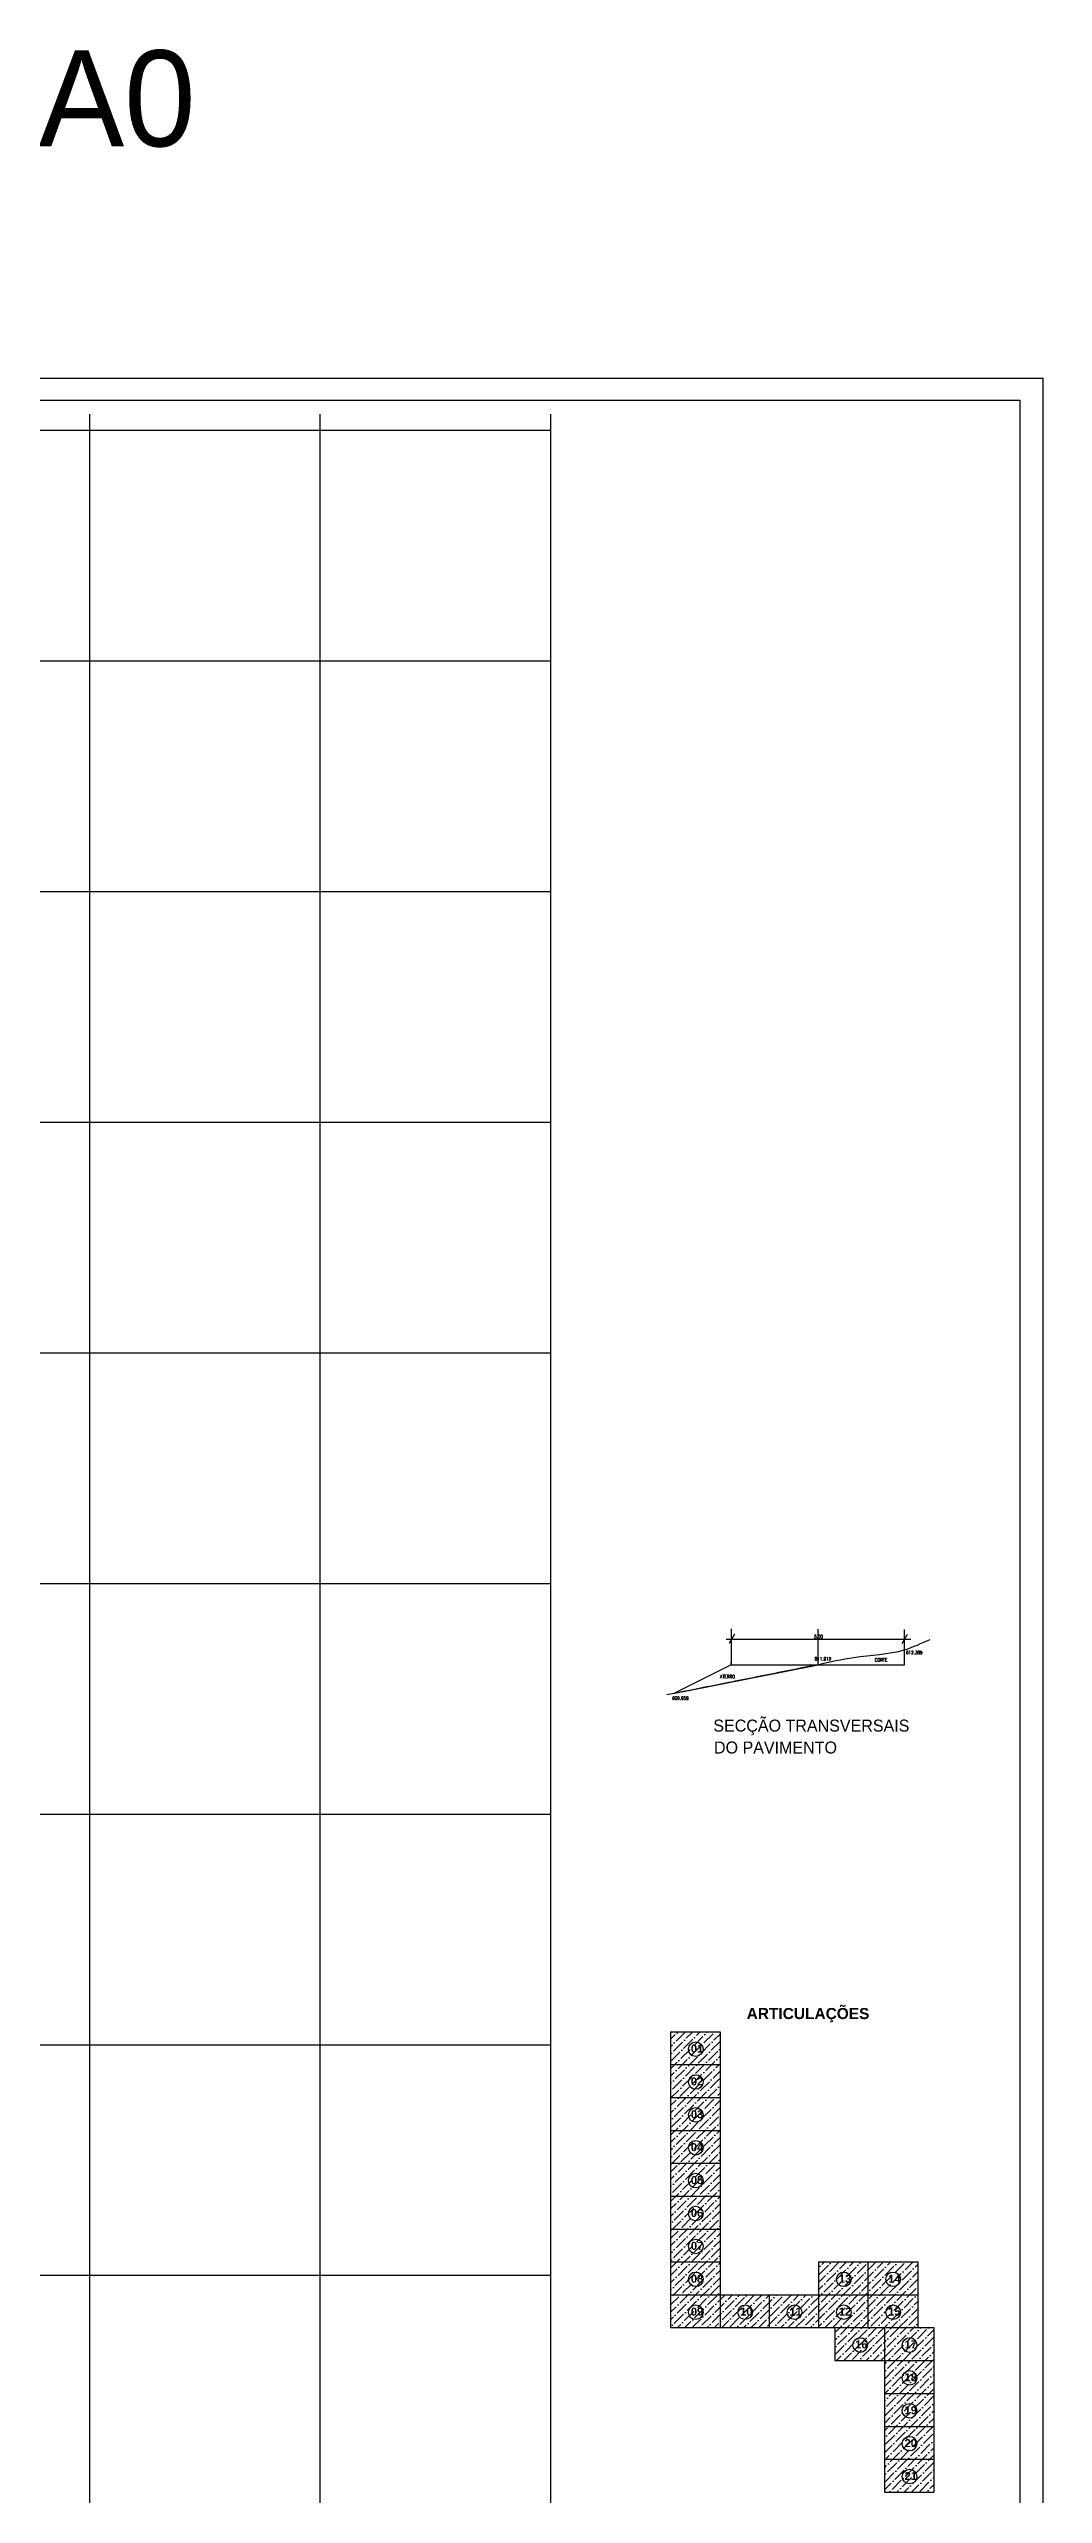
# Model space of a CAD drawing. Header units: millimetres. Extents: x 276147 to 291056, y 9594849 to 9609891.
# Drawn here: x 290194 to 291056, y 9607103 to 9609224 of the extents above; entities that cross this region are included whole.
import ezdxf
from ezdxf.enums import TextEntityAlignment as Align

# ---------------------------------------------------------------- set-up
doc = ezdxf.new("R2010")
doc.units = ezdxf.units.MM
doc.header["$LTSCALE"] = 10
for name, color, linetype in [('LINHA02', 8, 'Continuous'), ('TEXTO02', 3, 'Continuous'), ('Top_malha_coord', 8, 'Continuous')]:
    doc.layers.add(name, color=color, linetype=linetype)
doc.styles.add('ROMANS', font='romans.shx', dxfattribs={"width": 0.8, "height": 4})
doc.styles.add('STF2000', font='', dxfattribs={"height": 5})
doc.styles.add('T7', font='arial.ttf')
doc.styles.get('STF2000').set_extended_font_data('VAGRundschriftD')

msp = doc.modelspace()

# ---------------------------------------------------------------- hatches: boundary and pattern name
at = {"layer": 'Top_malha_coord'}
h = msp.add_hatch(dxfattribs=at)
h.set_pattern_fill('ANSI36', color=8, scale=1.4256)
h.set_pattern_definition([(45, (-96285.5476, -4211664.1064), (2.4004224612, 8.8015490243), [11.3157, -2.26314, 0, -2.26314])])
h.paths.add_polyline_path([(290961.1, 9607219), (290918.3, 9607219), (290918.3, 9607190.5), (290961.1, 9607190.5)])
h.paths.add_polyline_path([(290933.8, 9607203.9, -1), (290946.5, 9607203.9, -1)], flags=0)
h.paths.add_polyline_path([(290961.1, 9607190.5), (290918.3, 9607190.5), (290918.3, 9607161.9), (290961.1, 9607161.9)])
h.paths.add_polyline_path([(290933.8, 9607175.4, -1), (290946.5, 9607175.4, -1)], flags=0)
h.paths.add_polyline_path([(290961.1, 9607161.9), (290918.3, 9607161.9), (290918.3, 9607133.4), (290961.1, 9607133.4)])
h.paths.add_polyline_path([(290946.5, 9607146.9, -1), (290933.8, 9607146.9, -1)], flags=0)
h.paths.add_polyline_path([(290961.1, 9607133.4), (290918.3, 9607133.4), (290918.3, 9607104.9), (290961.1, 9607104.9)])
h.paths.add_polyline_path([(290946.5, 9607118.4, -1), (290933.8, 9607118.4, -1)], flags=0)
h.paths.add_polyline_path([(290918.3, 9607247.5), (290875.5, 9607247.5), (290875.5, 9607219), (290918.3, 9607219)])
h.paths.add_polyline_path([(290891.1, 9607232.4, -1), (290903.7, 9607232.4, -1)], flags=0)
h.paths.add_polyline_path([(290947.3, 9607276), (290904.1, 9607276), (290904.1, 9607247.5), (290947.3, 9607247.5)])
h.paths.add_polyline_path([(290932.2, 9607260.9, -1), (290919.6, 9607260.9, -1)], flags=0)
h.paths.add_polyline_path([(290947.3, 9607304.5), (290904.1, 9607304.5), (290904.1, 9607276), (290947.3, 9607276)])
h.paths.add_polyline_path([(290919.6, 9607289.4, -1), (290932.2, 9607289.4, -1)], flags=0)
h.paths.add_polyline_path([(290904.1, 9607304.5), (290861.3, 9607304.5), (290861.3, 9607276), (290904.1, 9607276)])
h.paths.add_polyline_path([(290876.8, 9607289.4, -1), (290889.5, 9607289.4, -1)], flags=0)
h.paths.add_polyline_path([(290904.1, 9607276), (290861.3, 9607276), (290861.3, 9607247.5), (290904.1, 9607247.5)])
h.paths.add_polyline_path([(290889.5, 9607260.9, -1), (290876.8, 9607260.9, -1)], flags=0)
h.paths.add_polyline_path([(290861.3, 9607276), (290818.5, 9607276), (290818.5, 9607247.5), (290861.3, 9607247.5)])
h.paths.add_polyline_path([(290846.7, 9607260.9, -1), (290834, 9607260.9, -1)], flags=0)
h.paths.add_polyline_path([(290818.5, 9607276), (290775.8, 9607276), (290775.8, 9607247.5), (290818.5, 9607247.5)])
h.paths.add_polyline_path([(290803.9, 9607260.9, -1), (290791.3, 9607260.9, -1)], flags=0)
h.paths.add_polyline_path([(290775.8, 9607276), (290733, 9607276), (290733, 9607247.5), (290775.8, 9607247.5)])
h.paths.add_polyline_path([(290761.2, 9607260.9, -1), (290748.5, 9607260.9, -1)], flags=0)
h.paths.add_polyline_path([(290775.8, 9607304.5), (290733, 9607304.5), (290733, 9607276), (290775.8, 9607276)])
h.paths.add_polyline_path([(290748.5, 9607289.4, -1), (290761.2, 9607289.4, -1)], flags=0)
h.paths.add_polyline_path([(290775.8, 9607333), (290733, 9607333), (290733, 9607304.5), (290775.8, 9607304.5)])
h.paths.add_polyline_path([(290761.2, 9607317.9, -1), (290748.5, 9607317.9, -1)], flags=0)
h.paths.add_polyline_path([(290775.8, 9607361.5), (290733, 9607361.5), (290733, 9607333), (290775.8, 9607333)])
h.paths.add_polyline_path([(290748.5, 9607346.4, -1), (290761.2, 9607346.4, -1)], flags=0)
h.paths.add_polyline_path([(290775.8, 9607390), (290733, 9607390), (290733, 9607361.5), (290775.8, 9607361.5)])
h.paths.add_polyline_path([(290748.5, 9607375, -1), (290761.2, 9607375, -1)], flags=0)
h.paths.add_polyline_path([(290775.8, 9607418.6), (290733, 9607418.6), (290733, 9607390), (290775.8, 9607390)])
h.paths.add_polyline_path([(290748.5, 9607403.5, -1), (290761.2, 9607403.5, -1)], flags=0)
h.paths.add_polyline_path([(290775.8, 9607447.1), (290733, 9607447.1), (290733, 9607418.6), (290775.8, 9607418.6)])
h.paths.add_polyline_path([(290748.5, 9607432, -1), (290761.2, 9607432, -1)], flags=0)
h.paths.add_polyline_path([(290775.8, 9607475.6), (290733, 9607475.6), (290733, 9607447.1), (290775.8, 9607447.1)])
h.paths.add_polyline_path([(290748.5, 9607460.5, -1), (290761.2, 9607460.5, -1)], flags=0)
h.paths.add_polyline_path([(290775.8, 9607504.1), (290733, 9607504.1), (290733, 9607475.6), (290775.8, 9607475.6)])
h.paths.add_polyline_path([(290748.5, 9607489, -1), (290761.2, 9607489, -1)], flags=0)
h.paths.add_polyline_path([(290933.3, 9607197.1), (290947.6, 9607197.1), (290947.6, 9607211.4), (290933.3, 9607211.4)], flags=24)
h.paths.add_polyline_path([(290933.3, 9607168.6), (290947.6, 9607168.6), (290947.6, 9607182.9), (290933.3, 9607182.9)], flags=24)
h.paths.add_polyline_path([(290933.8, 9607140.1), (290948.1, 9607140.1), (290948.1, 9607154.4), (290933.8, 9607154.4)], flags=24)
h.paths.add_polyline_path([(290933.8, 9607111.6), (290948.1, 9607111.6), (290948.1, 9607125.9), (290933.8, 9607125.9)], flags=24)
h.paths.add_polyline_path([(290890.5, 9607225.6), (290904.8, 9607225.6), (290904.8, 9607239.9), (290890.5, 9607239.9)], flags=24)
h.paths.add_polyline_path([(290919.1, 9607254.1), (290933.3, 9607254.1), (290933.3, 9607268.4), (290919.1, 9607268.4)], flags=24)
h.paths.add_polyline_path([(290919.1, 9607282.6), (290933.3, 9607282.6), (290933.3, 9607296.9), (290919.1, 9607296.9)], flags=24)
h.paths.add_polyline_path([(290876.3, 9607282.6), (290890.5, 9607282.6), (290890.5, 9607296.9), (290876.3, 9607296.9)], flags=24)
h.paths.add_polyline_path([(290876.3, 9607254.1), (290890.5, 9607254.1), (290890.5, 9607268.4), (290876.3, 9607268.4)], flags=24)
h.paths.add_polyline_path([(290833.5, 9607254.1), (290847.8, 9607254.1), (290847.8, 9607268.4), (290833.5, 9607268.4)], flags=24)
h.paths.add_polyline_path([(290790.7, 9607254.1), (290805, 9607254.1), (290805, 9607268.4), (290790.7, 9607268.4)], flags=24)
h.paths.add_polyline_path([(290748.3, 9607254.1), (290762.6, 9607254.1), (290762.6, 9607268.4), (290748.3, 9607268.4)], flags=24)
h.paths.add_polyline_path([(290748.3, 9607282.6), (290762.6, 9607282.6), (290762.6, 9607296.9), (290748.3, 9607296.9)], flags=24)
h.paths.add_polyline_path([(290748.3, 9607311.2), (290762.6, 9607311.2), (290762.6, 9607325.5), (290748.3, 9607325.5)], flags=24)
h.paths.add_polyline_path([(290748.3, 9607339.7), (290762.6, 9607339.7), (290762.6, 9607354), (290748.3, 9607354)], flags=24)
h.paths.add_polyline_path([(290748.3, 9607368.2), (290762.6, 9607368.2), (290762.6, 9607382.5), (290748.3, 9607382.5)], flags=24)
h.paths.add_polyline_path([(290748.3, 9607396.7), (290762.6, 9607396.7), (290762.6, 9607411), (290748.3, 9607411)], flags=24)
h.paths.add_polyline_path([(290748.3, 9607425.2), (290762.6, 9607425.2), (290762.6, 9607439.5), (290748.3, 9607439.5)], flags=24)
h.paths.add_polyline_path([(290748.3, 9607453.7), (290762.6, 9607453.7), (290762.6, 9607468), (290748.3, 9607468)], flags=24)
h.paths.add_polyline_path([(290748.3, 9607482.2), (290762.6, 9607482.2), (290762.6, 9607496.5), (290748.3, 9607496.5)], flags=24)
h = msp.add_hatch(dxfattribs=at)
h.set_pattern_fill('ANSI36', color=8, scale=1.4256)
h.set_pattern_definition([(45, (-1206602.2283, -45114827.345), (2.40042246116, 8.80154902426), [11.3157, -2.26314, 0, -2.26314])])
h.paths.add_polyline_path([(290961.1, 9607219), (290961.1, 9607247.5), (290918.3, 9607247.5), (290918.3, 9607219)])
h.paths.add_polyline_path([(290933.8, 9607232.4, -1), (290946.5, 9607232.4, -1)], flags=0)
h.paths.add_polyline_path([(290933.3, 9607225.6), (290947.6, 9607225.6), (290947.6, 9607239.9), (290933.3, 9607239.9)], flags=24)

# ---------------------------------------------------------------- linework, layer by layer
at = {"color": 5}
for p in [(288773.2, 9608919), (291036.2, 9605991.8)]:
    msp.add_line(p, (291036.2, 9608919), dxfattribs=at)
at = {"layer": 'LINHA02'}
for p in [(288723.2, 9608938.1), (291056, 9605973.4)]:
    msp.add_line(p, (291056, 9608938.1), dxfattribs=at)
at = {"layer": 'Top_malha_coord'}
for p, q in [((288815, 9608892.9), (290629.2, 9608892.9)), ((290229.2, 9606072.3), (290229.2, 9608906.8)), ((290429.2, 9606072.3), (290429.2, 9608906.8)), ((290629.2, 9606072.3), (290629.2, 9608906.8)), ((288815, 9608692.9), (290629.2, 9608692.9)), ((288815, 9608492.9), (290629.2, 9608492.9)), ((288815, 9608292.9), (290629.2, 9608292.9)), ((288815, 9608092.9), (290629.2, 9608092.9)), ((288815, 9607892.9), (290629.2, 9607892.9)), ((290785.8, 9607822.4), (290785.8, 9607853.4)), ((290860.8, 9607822.4), (290860.8, 9607853.2)), ((290935.8, 9607822.4), (290935.8, 9607853)), ((290781, 9607844.6), (290941.2, 9607844.6)), ((288815, 9607692.9), (290629.2, 9607692.9)), ((288815, 9607492.9), (290629.2, 9607492.9)), ((288815, 9607292.9), (290629.2, 9607292.9))]:
    msp.add_line(p, q, dxfattribs=at)
at = {"layer": 'Top_malha_coord', "color": 7}
for p, q in [((290788.3, 9607849), (290783.6, 9607840.9)), ((290938.1, 9607848.7), (290933.4, 9607840.5)), ((290785.4, 9607822.4), (290735.8, 9607797.4)), ((290742.8, 9607798.8), (290860.8, 9607822.4)), ((290785.4, 9607822.4), (290785.4, 9607824.4)), ((290785.4, 9607824.4), (290785.6, 9607824.4)), ((290785.6, 9607824.4), (290785.8, 9607824.1)), ((290785.8, 9607822.4), (290785.8, 9607824.1)), ((290935.8, 9607822.4), (290935.8, 9607824.4)), ((290733, 9607504.1), (290733, 9607247.5)), ((290733, 9607504.1), (290775.8, 9607504.1)), ((290775.8, 9607504.1), (290775.8, 9607247.5)), ((290733, 9607475.6), (290775.8, 9607475.6)), ((290733, 9607447.1), (290775.8, 9607447.1)), ((290733, 9607418.6), (290775.8, 9607418.6)), ((290733, 9607390), (290775.8, 9607390)), ((290733, 9607361.5), (290775.8, 9607361.5)), ((290733, 9607333), (290775.8, 9607333)), ((290733, 9607304.5), (290775.8, 9607304.5)), ((290861.3, 9607304.5), (290861.3, 9607247.5)), ((290861.3, 9607304.5), (290947.3, 9607304.5)), ((290904.1, 9607304.5), (290904.1, 9607247.5)), ((290947.3, 9607304.5), (290947.3, 9607247.5)), ((290733, 9607276), (290947.3, 9607276)), ((290818.5, 9607276), (290818.5, 9607247.5)), ((290733, 9607247.5), (290961.1, 9607247.5)), ((290875.5, 9607247.5), (290875.5, 9607219)), ((290918.3, 9607247.5), (290918.3, 9607104.9)), ((290961.1, 9607247.5), (290961.1, 9607104.9)), ((290875.5, 9607219), (290961.1, 9607219)), ((290918.3, 9607190.5), (290961.1, 9607190.5)), ((290918.3, 9607161.9), (290961.1, 9607161.9)), ((290918.3, 9607133.4), (290961.1, 9607133.4)), ((290918.3, 9607104.9), (290961.1, 9607104.9))]:
    msp.add_line(p, q, dxfattribs=at)
at = {"layer": 'Top_malha_coord', "color": 6}
msp.add_line((290785.4, 9607822.4), (290935.8, 9607822.4), dxfattribs=at)
at = {"layer": 'Top_malha_coord', "color": 7}
for centre in [(290754.8, 9607489), (290754.8, 9607460.5), (290754.8, 9607432), (290754.8, 9607403.5), (290754.8, 9607375), (290754.8, 9607346.4), (290754.8, 9607317.9), (290754.8, 9607289.4), (290883.1, 9607289.4), (290925.9, 9607289.4), (290754.8, 9607260.9), (290797.6, 9607260.9), (290840.4, 9607260.9), (290883.1, 9607260.9), (290925.9, 9607260.9), (290897.4, 9607232.4), (290940.2, 9607232.4), (290940.2, 9607203.9), (290940.2, 9607175.4), (290940.2, 9607146.9), (290940.2, 9607118.4)]:
    msp.add_circle(centre, 6.33, dxfattribs=at)
for points in [[(290860.8, 9607822.4), (290891.9, 9607828.8), (290935.8, 9607835.4), (290958, 9607844.4)], [(290860.8, 9607822.4), (290810.8, 9607812.4), (290785.8, 9607807.4), (290742.8, 9607798.8), (290729.6, 9607796.2)]]:
    msp.add_spline(points, degree=3, dxfattribs=at)

# ---------------------------------------------------------------- texts
at = {"style": 'ROMANS', "width": 0.8}
for s, p in [('5.00', (290857.4, 9607848.3)), ('611.919', (290857.9, 9607829.1)), ('CORTE', (290910, 9607828.1)), ('612.389', (290937.1, 9607834.5)), ('ATERRO', (290775.9, 9607813.7)), ('609.959', (290734.3, 9607794.9))]:
    msp.add_text(s, height=2.9, rotation=359.2617, dxfattribs=at).set_placement(p, align=Align.TOP_LEFT)
at = {"layer": 'TEXTO02', "style": 'STF2000'}
for s, height, p in [('PLOTAR EM A0', 83.2, (289511.1, 9609222.4)), ('SECÇÃO TRANSVERSAIS', 10.4, (290770, 9607774.8)), ('DO PAVIMENTO', 10.4, (290770.6, 9607755.8))]:
    msp.add_text(s, height=height, dxfattribs=at).set_placement(p, align=Align.TOP_LEFT)
at = {"layer": 'Top_malha_coord', "color": 7, "attachment_point": 1, "style": 'T7'}
for s, insert, char_height in [('{\\fArial|b1|i0|c0|p34;ARTICULAÇÕES}', (290798.9, 9607524.7), 9.592), ('{\\fArial|b1|i0|c0|p34;01}', (290750.5, 9607493), 6.939), ('{\\fArial|b1|i0|c0|p34;02}', (290750.5, 9607464.5), 6.939), ('{\\fArial|b1|i0|c0|p34;03}', (290750.5, 9607436), 6.939), ('{\\fArial|b1|i0|c0|p34;04}', (290750.5, 9607407.5), 6.939), ('{\\fArial|b1|i0|c0|p34;05}', (290750.5, 9607378.9), 6.939), ('{\\fArial|b1|i0|c0|p34;06}', (290750.5, 9607350.4), 6.939), ('{\\fArial|b1|i0|c0|p34;07}', (290750.5, 9607321.9), 6.939), ('{\\fArial|b1|i0|c0|p34;08}', (290750.5, 9607293.4), 6.939), ('{\\fArial|b1|i0|c0|p34;13}', (290878.8, 9607293.4), 6.939), ('{\\fArial|b1|i0|c0|p34;14}', (290921.6, 9607293.4), 6.939), ('{\\fArial|b1|i0|c0|p34;09}', (290750.5, 9607264.9), 6.939), ('{\\fArial|b1|i0|c0|p34;10}', (290793.2, 9607264.9), 6.939), ('{\\fArial|b1|i0|c0|p34;11}', (290836, 9607264.9), 6.939), ('{\\fArial|b1|i0|c0|p34;12}', (290878.8, 9607264.9), 6.939), ('{\\fArial|b1|i0|c0|p34;15}', (290921.6, 9607264.9), 6.939), ('{\\fArial|b1|i0|c0|p34;16}', (290893, 9607236.4), 6.939), ('{\\fArial|b1|i0|c0|p34;17}', (290935.8, 9607236.4), 6.939), ('{\\fArial|b1|i0|c0|p34;18}', (290935.8, 9607207.9), 6.939), ('{\\fArial|b1|i0|c0|p34;19}', (290935.8, 9607179.4), 6.939), ('{\\fArial|b1|i0|c0|p34;20}', (290935.8, 9607150.8), 6.939), ('{\\fArial|b1|i0|c0|p34;21}', (290935.8, 9607122.3), 6.939)]:
    msp.add_mtext_dynamic_manual_height_columns(s, width=9.06, gutter_width=12.5, heights=[0], dxfattribs=dict(at, insert=insert, char_height=char_height))

doc.saveas('drawing.dxf')
